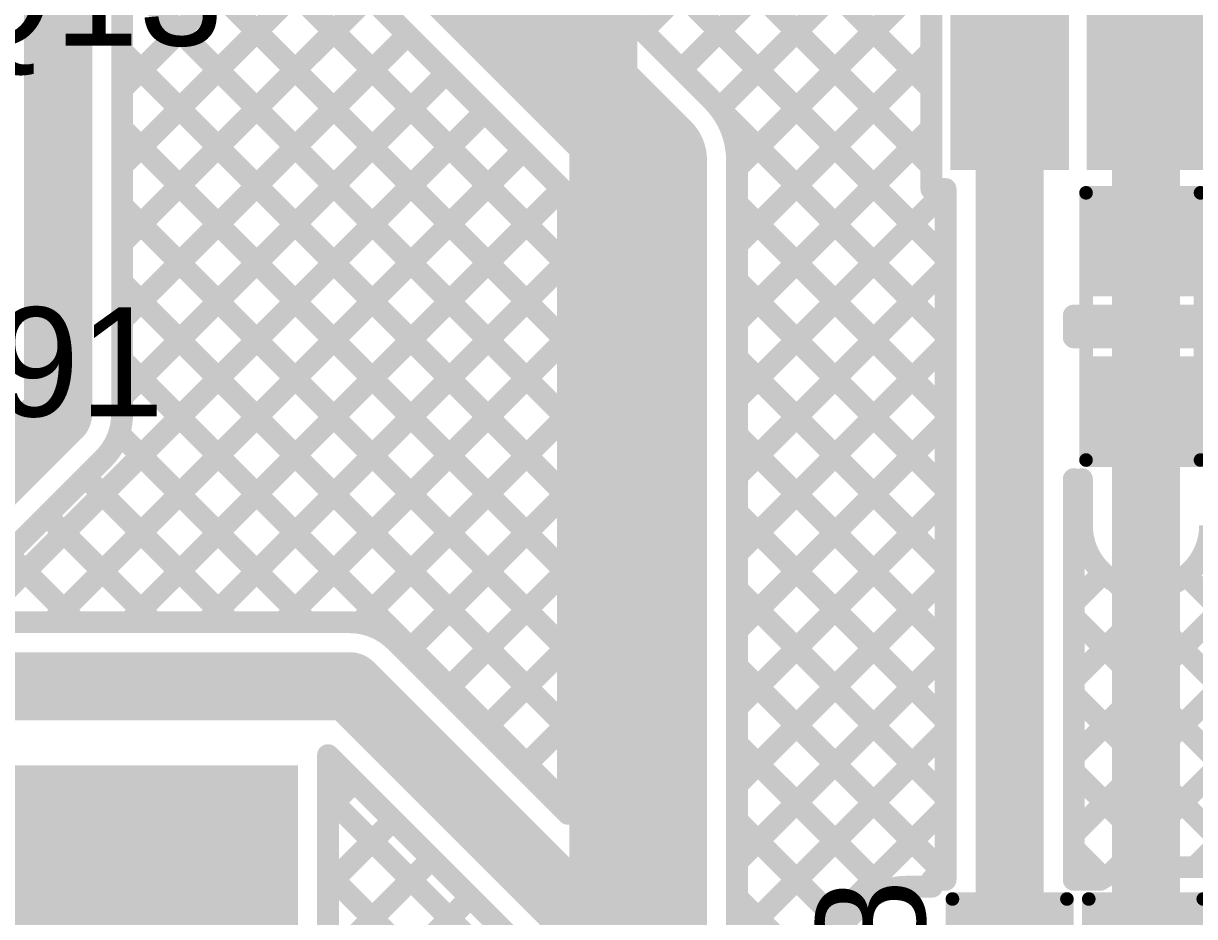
# Model space of a CAD drawing. Header units: millimetres. Extents: x 0 to 214, y 0 to 214.
# Drawn here: x 5.5903 to 6.0198, y 1.0065 to 1.3341 of the extents above; entities that cross this region are included whole.
import ezdxf

# ---------------------------------------------------------------- set-up
doc = ezdxf.new("R2010")
doc.units = ezdxf.units.MM
doc.header["$MEASUREMENT"] = 0
for name, color, linetype in [('BottomLayer', 5, 'Continuous'), ('BottomSolder', 6, 'Continuous'), ('TopLayer', 1, 'Continuous'), ('TopOverlay', 2, 'Continuous'), ('TopPaste', 8, 'Continuous'), ('TopSolder', 216, 'Continuous'), ('ViaHoleLayer', 16, 'Continuous')]:
    doc.layers.add(name, color=color, linetype=linetype)
doc.styles.add('Arial', font='', dxfattribs={"height": 0.2})
doc.styles.get('Arial').set_extended_font_data('Arial')

# ---------------------------------------------------------------- blocks, each defined once
blk = doc.blocks.new('PS2801C_1_F3_A_24')
at = {"layer": 'TopLayer'}
for points in [[(-0.14961, 0.04272), (-0.09843, 0.04272), (-0.09843, 0.00728), (-0.14961, 0.00728)], [(0.09843, 0.04272), (0.14961, 0.04272), (0.14961, 0.00728), (0.09843, 0.00728)], [(-0.14961, -0.00728), (-0.09843, -0.00728), (-0.09843, -0.04272), (-0.14961, -0.04272)], [(0.09843, -0.00728), (0.14961, -0.00728), (0.14961, -0.04272), (0.09843, -0.04272)]]:
    blk.add_hatch(color=1, dxfattribs=at).paths.add_polyline_path(points)
at = {"layer": 'TopPaste'}
for points in [[(-0.14961, 0.04272), (-0.09843, 0.04272), (-0.09843, 0.00728), (-0.14961, 0.00728)], [(0.09843, 0.04272), (0.14961, 0.04272), (0.14961, 0.00728), (0.09843, 0.00728)], [(-0.14961, -0.00728), (-0.09843, -0.00728), (-0.09843, -0.04272), (-0.14961, -0.04272)], [(0.09843, -0.00728), (0.14961, -0.00728), (0.14961, -0.04272), (0.09843, -0.04272)]]:
    blk.add_hatch(color=8, dxfattribs=at).paths.add_polyline_path(points)
at = {"layer": 'TopSolder'}
for points in [[(-0.15361, 0.04672), (-0.09443, 0.04672), (-0.09443, 0.00328), (-0.15361, 0.00328)], [(0.09443, 0.04672), (0.15361, 0.04672), (0.15361, 0.00328), (0.09443, 0.00328)], [(-0.15361, -0.00328), (-0.09443, -0.00328), (-0.09443, -0.04672), (-0.15361, -0.04672)], [(0.09443, -0.00328), (0.15361, -0.00328), (0.15361, -0.04672), (0.09443, -0.04672)]]:
    blk.add_hatch(color=216, dxfattribs=at).paths.add_polyline_path(points)
at = {"layer": 'TopOverlay'}
for points, const_width in [([(-0.14002, 0.053, 1), (-0.14843, 0.053, 1)], 0.005), ([(-0.07547, 0.057, 1), (-0.07297, 0.057, 1)], 0.0025), ([(0.07753, 0.057, 1), (0.08003, 0.057, 1)], 0.0025), ([(-0.14968, 0.053, 1), (-0.14718, 0.053, 1)], 0.0025), ([(-0.14127, 0.053, 1), (-0.13877, 0.053, 1)], 0.0025), ([(-0.07547, -0.057, 1), (-0.07297, -0.057, 1)], 0.0025), ([(0.07753, -0.057, 1), (0.08003, -0.057, 1)], 0.0025)]:
    blk.add_lwpolyline(points, format="xyb", close=True, dxfattribs=dict(at, const_width=const_width))
at = {"layer": 'TopOverlay', "const_width": 0.005}
for points in [[(0.07878, 0.057), (-0.07422, 0.057)], [(0.07878, -0.057), (-0.07422, -0.057)]]:
    blk.add_lwpolyline(points, dxfattribs=at)
blk = doc.blocks.new('RES_0603_153')
at = {"layer": 'TopLayer'}
for points in [[(-0.015, 0.0175), (-0.015, -0.0175), (-0.045, -0.0175), (-0.045, 0.0175)], [(0.045, 0.0175), (0.045, -0.0175), (0.015, -0.0175), (0.015, 0.0175)]]:
    blk.add_hatch(color=1, dxfattribs=at).paths.add_polyline_path(points)
at = {"layer": 'TopPaste'}
for points in [[(-0.015, 0.0175), (-0.015, -0.0175), (-0.045, -0.0175), (-0.045, 0.0175)], [(0.045, 0.0175), (0.045, -0.0175), (0.015, -0.0175), (0.015, 0.0175)]]:
    blk.add_hatch(color=8, dxfattribs=at).paths.add_polyline_path(points)
at = {"layer": 'TopSolder'}
for points in [[(-0.011, 0.0215), (-0.011, -0.0215), (-0.049, -0.0215), (-0.049, 0.0215)], [(0.049, 0.0215), (0.049, -0.0215), (0.011, -0.0215), (0.011, 0.0215)]]:
    blk.add_hatch(color=216, dxfattribs=at).paths.add_polyline_path(points)
at = {"layer": 'TopOverlay', "const_width": 0.005}
for points in [[(-0.049, 0.021), (-0.049, -0.021)], [(-0.049, 0.021), (0.049, 0.021)], [(0.049, 0.021), (0.049, -0.021)], [(-0.049, -0.021), (0.049, -0.021)]]:
    blk.add_lwpolyline(points, dxfattribs=at)
at = {"layer": 'TopOverlay', "const_width": 0.0025}
for points in [[(-0.05025, 0.021, 1), (-0.04775, 0.021, 1)], [(-0.05025, 0.021, 1), (-0.04775, 0.021, 1)], [(0.04775, 0.021, 1), (0.05025, 0.021, 1)], [(0.04775, 0.021, 1), (0.05025, 0.021, 1)], [(-0.05025, -0.021, 1), (-0.04775, -0.021, 1)], [(-0.05025, -0.021, 1), (-0.04775, -0.021, 1)], [(0.04775, -0.021, 1), (0.05025, -0.021, 1)], [(0.04775, -0.021, 1), (0.05025, -0.021, 1)]]:
    blk.add_lwpolyline(points, format="xyb", close=True, dxfattribs=at)
blk = doc.blocks.new('RES_0603_154')
at = {"layer": 'TopLayer'}
for points in [[(-0.015, 0.0175), (-0.015, -0.0175), (-0.045, -0.0175), (-0.045, 0.0175)], [(0.045, 0.0175), (0.045, -0.0175), (0.015, -0.0175), (0.015, 0.0175)]]:
    blk.add_hatch(color=1, dxfattribs=at).paths.add_polyline_path(points)
at = {"layer": 'TopPaste'}
for points in [[(-0.015, 0.0175), (-0.015, -0.0175), (-0.045, -0.0175), (-0.045, 0.0175)], [(0.045, 0.0175), (0.045, -0.0175), (0.015, -0.0175), (0.015, 0.0175)]]:
    blk.add_hatch(color=8, dxfattribs=at).paths.add_polyline_path(points)
at = {"layer": 'TopSolder'}
for points in [[(-0.011, 0.0215), (-0.011, -0.0215), (-0.049, -0.0215), (-0.049, 0.0215)], [(0.049, 0.0215), (0.049, -0.0215), (0.011, -0.0215), (0.011, 0.0215)]]:
    blk.add_hatch(color=216, dxfattribs=at).paths.add_polyline_path(points)
at = {"layer": 'TopOverlay', "const_width": 0.005}
for points in [[(-0.049, 0.021), (0.049, 0.021)], [(-0.049, 0.021), (-0.049, -0.021)], [(0.049, 0.021), (0.049, -0.021)], [(-0.049, -0.021), (0.049, -0.021)]]:
    blk.add_lwpolyline(points, dxfattribs=at)
at = {"layer": 'TopOverlay', "const_width": 0.0025}
for points in [[(-0.05025, 0.021, 1), (-0.04775, 0.021, 1)], [(-0.05025, 0.021, 1), (-0.04775, 0.021, 1)], [(0.04775, 0.021, 1), (0.05025, 0.021, 1)], [(0.04775, 0.021, 1), (0.05025, 0.021, 1)], [(-0.05025, -0.021, 1), (-0.04775, -0.021, 1)], [(-0.05025, -0.021, 1), (-0.04775, -0.021, 1)], [(0.04775, -0.021, 1), (0.05025, -0.021, 1)], [(0.04775, -0.021, 1), (0.05025, -0.021, 1)]]:
    blk.add_lwpolyline(points, format="xyb", close=True, dxfattribs=at)
blk = doc.blocks.new('RES_0603_220')
at = {"layer": 'TopLayer'}
for points in [[(-0.015, 0.0175), (-0.015, -0.0175), (-0.045, -0.0175), (-0.045, 0.0175)], [(0.045, 0.0175), (0.045, -0.0175), (0.015, -0.0175), (0.015, 0.0175)]]:
    blk.add_hatch(color=1, dxfattribs=at).paths.add_polyline_path(points)
at = {"layer": 'TopPaste'}
for points in [[(-0.015, 0.0175), (-0.015, -0.0175), (-0.045, -0.0175), (-0.045, 0.0175)], [(0.045, 0.0175), (0.045, -0.0175), (0.015, -0.0175), (0.015, 0.0175)]]:
    blk.add_hatch(color=8, dxfattribs=at).paths.add_polyline_path(points)
at = {"layer": 'TopSolder'}
for points in [[(-0.011, 0.0215), (-0.011, -0.0215), (-0.049, -0.0215), (-0.049, 0.0215)], [(0.049, 0.0215), (0.049, -0.0215), (0.011, -0.0215), (0.011, 0.0215)]]:
    blk.add_hatch(color=216, dxfattribs=at).paths.add_polyline_path(points)
at = {"layer": 'TopOverlay', "const_width": 0.005}
for points in [[(0.049, 0.021), (-0.049, 0.021)], [(-0.049, -0.021), (-0.049, 0.021)], [(0.049, -0.021), (0.049, 0.021)], [(0.049, -0.021), (-0.049, -0.021)]]:
    blk.add_lwpolyline(points, dxfattribs=at)
at = {"layer": 'TopOverlay', "const_width": 0.0025}
for points in [[(-0.05025, 0.021, 1), (-0.04775, 0.021, 1)], [(-0.05025, 0.021, 1), (-0.04775, 0.021, 1)], [(0.04775, 0.021, 1), (0.05025, 0.021, 1)], [(0.04775, 0.021, 1), (0.05025, 0.021, 1)], [(-0.05025, -0.021, 1), (-0.04775, -0.021, 1)], [(-0.05025, -0.021, 1), (-0.04775, -0.021, 1)], [(0.04775, -0.021, 1), (0.05025, -0.021, 1)], [(0.04775, -0.021, 1), (0.05025, -0.021, 1)]]:
    blk.add_lwpolyline(points, format="xyb", close=True, dxfattribs=at)

msp = doc.modelspace()

# ---------------------------------------------------------------- hatches: boundary and pattern name
at = {"layer": 'BottomLayer'}
h = msp.add_hatch(color=5, dxfattribs=at)
edge = h.paths.add_edge_path()
edge.add_arc((6.002, 1.15), 0.01181, 0, 360)
at = {"layer": 'BottomSolder'}
h = msp.add_hatch(color=6, dxfattribs=at)
edge = h.paths.add_edge_path()
edge.add_arc((6.002, 1.15), 0.00991, 0, 360)
at = {"layer": 'TopLayer'}
h = msp.add_hatch(color=1, dxfattribs=at)
edge = h.paths.add_edge_path()
edge.add_arc((6.002, 1.15), 0.01181, 0, 360)
msp.add_hatch(color=1, dxfattribs=at).paths.add_polyline_path([(4.93, 0.948), (5.691, 0.948), (5.691, 1.062), (4.93, 1.062)])
at = {"layer": 'TopSolder'}
h = msp.add_hatch(color=216, dxfattribs=at)
edge = h.paths.add_edge_path()
edge.add_arc((6.002, 1.15), 0.00991, 0, 360)
at = {"layer": 'ViaHoleLayer'}
h = msp.add_hatch(color=16, dxfattribs=at)
edge = h.paths.add_edge_path()
edge.add_arc((6.002, 1.15), 0.00591, 0, 360)

# ---------------------------------------------------------------- linework, layer by layer
at = {"layer": 'BottomLayer', "const_width": 0.025}
for points in [[(5.803, 0.915), (5.803, 2.628)], [(6.002, 1.15), (6.002, 1.84)], [(5.952, 0.823), (5.952, 1.505)], [(6.002, 0.551), (6.002, 1.15)]]:
    msp.add_lwpolyline(points, dxfattribs=at)
at = {"layer": 'BottomLayer', "const_width": 0.0125}
msp.add_lwpolyline([(5.99575, 1.15, 1), (6.00825, 1.15, 1)], format="xyb", close=True, dxfattribs=at)
msp.add_lwpolyline([(5.99575, 1.15, 1), (6.00825, 1.15, 1)], format="xyb", close=True, dxfattribs=at)
at = {"layer": 'TopLayer'}
for points, const_width in [([(5.41923, 1.7575), (5.9285, 1.24823)], 0.008), ([(5.44751, 1.7575), (5.92328, 1.28173)], 0.008), ([(5.4758, 1.7575), (5.92328, 1.31002)], 0.008), ([(5.66192, 1.48692), (5.8429, 1.30594)], 0.008), ([(5.52152, 1.4855), (5.79, 1.21702)], 0.008), ([(5.54981, 1.4855), (5.79, 1.24531)], 0.008), ([(5.64, 1.465), (5.821, 1.284)], 0.04), ([(5.61808, 1.44308), (5.79, 1.27116)], 0.008), ([(5.9755, 1.03689), (6.34523, 1.40662)], 0.008), ([(5.9755, 1.06517), (6.31657, 1.40624)], 0.008), ([(6.002, 1.30998), (6.002, 1.398)], 0.025), ([(5.81745, 1.33139), (5.88891, 1.40285)], 0.008), ([(5.83159, 1.31725), (5.90306, 1.38871)], 0.008), ([(5.952, 1.30998), (5.952, 1.373)], 0.025), ([(5.603, 1.191), (5.603, 1.366)], 0.025), ([(5.6265, 1.31014), (5.68876, 1.3724)], 0.008), ([(5.84555, 1.30292), (5.9172, 1.37457)], 0.008), ([(5.6265, 1.191), (5.6265, 1.366)], 0.008), ([(5.6265, 1.28186), (5.7029, 1.35826)], 0.008), ([(5.852, 1.28109), (5.9285, 1.35759)], 0.008), ([(5.6265, 1.35224), (5.79, 1.18874)], 0.008), ([(5.92328, 1.27339), (5.92328, 1.34657)], 0.008), ([(5.6265, 1.25358), (5.71704, 1.34412)], 0.008), ([(5.6265, 1.22529), (5.73118, 1.32998)], 0.008), ([(5.6265, 1.32396), (5.79, 1.16046)], 0.008), ([(5.852, 1.2528), (5.92328, 1.32409)], 0.008), ([(5.6265, 1.19701), (5.74533, 1.31583)], 0.008), ([(5.952, 0.994), (5.952, 1.30998)], 0.025), ([(6.002, 1.252), (6.002, 1.30998)], 0.025), ([(5.84566, 1.30279), (5.9285, 1.21995)], 0.008), ([(5.57228, 1.1145), (5.75947, 1.30169)], 0.008), ([(5.821, 0.98), (5.821, 1.284)], 0.04), ([(5.6265, 1.29567), (5.79, 1.13217)], 0.008), ([(5.852, 1.22452), (5.92328, 1.2958)], 0.008), ([(5.98907, 1.02217), (6.26329, 1.2964)], 0.008), ([(5.60056, 1.1145), (5.77361, 1.28755)], 0.008), ([(5.852, 0.98), (5.852, 1.284)], 0.008), ([(5.62885, 1.1145), (5.78775, 1.27341)], 0.008), ([(5.852, 1.19623), (5.9285, 1.27273)], 0.008), ([(5.92328, 1.27339), (5.9285, 1.27339)], 0.008), ([(5.9285, 1.02), (5.9285, 1.27339)], 0.008), ([(5.79, 1.04423), (5.79, 1.27116)], 0.008), ([(5.852, 1.26816), (5.9285, 1.19166)], 0.008), ([(5.6265, 1.26739), (5.79, 1.10389)], 0.008), ([(6.01985, 1.02467), (6.2606, 1.26542)], 0.008), ([(5.65713, 1.1145), (5.79, 1.24737)], 0.008), ([(5.852, 1.16795), (5.9285, 1.24445)], 0.008), ([(5.6265, 1.2391), (5.79, 1.0756)], 0.008), ([(5.852, 1.23988), (5.9285, 1.16338)], 0.008), ([(5.9755, 1.227), (6.0295, 1.227)], 0.008), ([(5.9755, 1.219), (5.9755, 1.227)], 0.008), ([(5.97801, 1.227), (5.98601, 1.219)], 0.008), ([(5.9879, 1.219), (5.9959, 1.227)], 0.008), ([(6.0063, 1.227), (6.0143, 1.219)], 0.008), ([(6.01619, 1.219), (6.02419, 1.227)], 0.008), ([(5.68541, 1.1145), (5.79, 1.21909)], 0.008), ([(5.852, 1.13966), (5.9285, 1.21616)], 0.008), ([(5.9755, 1.219), (6.0295, 1.219)], 0.008), ([(5.852, 1.21159), (5.9285, 1.13509)], 0.008), ([(5.6265, 1.21082), (5.79, 1.04732)], 0.008), ([(5.572, 1.16), (5.603, 1.191)], 0.025), ([(6.001, 1.193), (6.002, 1.192)], 0.025), ([(6.002, 1.15), (6.002, 1.192)], 0.025), ([(5.71344, 1.11425), (5.79, 1.1908)], 0.008), ([(5.852, 1.11138), (5.9285, 1.18788)], 0.008), ([(5.62534, 1.1837), (5.69453, 1.1145)], 0.008), ([(5.852, 1.18331), (5.9285, 1.10681)], 0.008), ([(5.58863, 1.1434), (5.6196, 1.17437)], 0.008), ([(5.61299, 1.16776), (5.66625, 1.1145)], 0.008), ([(5.9755, 1.02), (5.9755, 1.167)], 0.008), ([(5.9785, 1.15), (5.9785, 1.167)], 0.008), ([(5.73086, 1.10338), (5.79, 1.16252)], 0.008), ([(5.852, 1.0831), (5.9285, 1.1596)], 0.008), ([(5.59885, 1.15362), (5.63797, 1.1145)], 0.008), ([(5.852, 1.15502), (5.9285, 1.07852)], 0.008), ([(5.9755, 1.15003), (5.9785, 1.15303)], 0.008), ([(5.9755, 1.14466), (5.98132, 1.13885)], 0.008), ([(5.58425, 1.13994), (5.60969, 1.1145)], 0.008), ([(5.745, 1.08923), (5.79, 1.13423)], 0.008), ([(5.852, 1.05481), (5.9285, 1.13131)], 0.008), ([(5.9755, 1.12174), (5.98628, 1.13253)], 0.008), ([(6.01674, 1.1317), (6.12378, 1.02467)], 0.008), ([(5.852, 1.12674), (5.9285, 1.05024)], 0.008), ([(5.9755, 1.09346), (6.00991, 1.12787)], 0.008), ([(5.99085, 1.12932), (6.09549, 1.02467)], 0.008), ([(5.373, 1.1145), (5.71, 1.1145)], 0.008), ([(5.9755, 1.11638), (6.06721, 1.02467)], 0.008), ([(5.72663, 1.1076), (5.79, 1.04423)], 0.008), ([(5.75914, 1.07509), (5.79, 1.10595)], 0.008), ([(5.852, 1.02653), (5.9285, 1.10303)], 0.008), ([(5.347, 1.091), (5.71, 1.091)], 0.025), ([(5.71, 1.091), (5.821, 0.98)], 0.025), ([(5.852, 1.09846), (5.9285, 1.02196)], 0.008), ([(5.9755, 1.08809), (6.03893, 1.02467)], 0.008), ([(5.77328, 1.06095), (5.79, 1.07766)], 0.008), ([(5.852, 0.99824), (5.9285, 1.07474)], 0.008), ([(5.852, 1.07017), (5.90606, 1.01612)], 0.008), ([(5.702, 1.06577), (5.79, 0.97777)], 0.008), ([(5.702, 0.9804), (5.702, 1.06577)], 0.008), ([(5.9755, 1.05981), (6.01064, 1.02467)], 0.008), ([(5.702, 1.04623), (5.71177, 1.056)], 0.008), ([(5.702, 1.05047), (5.79, 0.96247)], 0.008), ([(5.78743, 1.04681), (5.79, 1.04938)], 0.008), ([(5.852, 0.96996), (5.9285, 1.04646)], 0.008), ([(5.702, 1.01795), (5.72591, 1.04186)], 0.008), ([(5.852, 1.04189), (5.89033, 1.00356)], 0.008), ([(5.9755, 1.03152), (5.9863, 1.02073)], 0.008), ([(5.702, 0.98966), (5.74005, 1.02772)], 0.008), ([(6.00653, 1.02467), (6.25994, 1.02467)], 0.008), ([(5.702, 1.02219), (5.79, 0.93419)], 0.008), ([(5.9235, 1.02), (5.9285, 1.02)], 0.008), ([(5.9755, 1.02), (5.9805, 1.02)], 0.008), ([(5.9755, 1.02), (5.9805, 1.02)], 0.008), ([(5.9805, 1.02), (5.98512, 1.02)], 0.008), ([(5.914, 1.0175), (5.9235, 1.0175)], 0.008), ([(5.572, 1.003), (5.6145, 0.9605)], 0.025), ([(5.71193, 0.97131), (5.75419, 1.01357)], 0.008), ([(5.852, 1.0136), (5.87618, 0.98942)], 0.008), ([(5.8664, 0.97963), (5.89737, 1.0106)], 0.008), ([(6.002, 0.994), (6.00233, 0.99367)], 0.04), ([(6.00233, 0.99367), (6.33, 0.99367)], 0.04)]:
    msp.add_lwpolyline(points, dxfattribs=dict(at, const_width=const_width))
for points, const_width in [([(5.72918, 1.32998, 1), (5.73318, 1.32998, 1)], 0.004), ([(5.81545, 1.33139, 1), (5.81945, 1.33139, 1)], 0.004), ([(5.6245, 1.32396, 1), (5.6285, 1.32396, 1)], 0.004), ([(5.92128, 1.32409, 1), (5.92528, 1.32409, 1)], 0.004), ([(5.74333, 1.31583, 1), (5.74733, 1.31583, 1)], 0.004), ([(5.82959, 1.31725, 1), (5.83359, 1.31725, 1)], 0.004), ([(5.94575, 1.30998, 1), (5.95825, 1.30998, 1)], 0.0125), ([(5.94575, 1.30998, 1), (5.95825, 1.30998, 1)], 0.0125), ([(5.99575, 1.30998, 1), (6.00825, 1.30998, 1)], 0.0125), ([(5.99575, 1.30998, 1), (6.00825, 1.30998, 1)], 0.0125), ([(5.6245, 1.31014, 1), (5.6285, 1.31014, 1)], 0.004), ([(5.92128, 1.31002, 1), (5.92528, 1.31002, 1)], 0.004), ([(5.8409, 1.30594, 1), (5.8449, 1.30594, 1)], 0.004), ([(5.8409, 1.30594, 1), (5.8449, 1.30594, 1)], 0.004), ([(5.84092, 1.30592, 1), (5.84492, 1.30592, 1)], 0.004), ([(5.84355, 1.30292, 1), (5.84755, 1.30292, 1)], 0.004), ([(5.84366, 1.30279, 1), (5.84766, 1.30279, 1)], 0.004), ([(5.75747, 1.30169, 1), (5.76147, 1.30169, 1)], 0.004), ([(5.811, 1.284, 1), (5.831, 1.284, 1)], 0.02), ([(5.811, 1.284, 1), (5.831, 1.284, 1)], 0.02), ([(5.6245, 1.29567, 1), (5.6285, 1.29567, 1)], 0.004), ([(5.92128, 1.2958, 1), (5.92528, 1.2958, 1)], 0.004), ([(5.77161, 1.28755, 1), (5.77561, 1.28755, 1)], 0.004), ([(5.6245, 1.28186, 1), (5.6285, 1.28186, 1)], 0.004), ([(5.85, 1.284, 1), (5.854, 1.284, 1)], 0.004), ([(5.85, 1.284, 1), (5.854, 1.284, 1)], 0.004), ([(5.85, 1.284, 1), (5.854, 1.284, 1)], 0.004), ([(5.85, 1.28109, 1), (5.854, 1.28109, 1)], 0.004), ([(5.92128, 1.28173, 1), (5.92528, 1.28173, 1)], 0.004), ([(5.78575, 1.27341, 1), (5.78975, 1.27341, 1)], 0.004), ([(5.92128, 1.27339, 1), (5.92528, 1.27339, 1)], 0.004), ([(5.92128, 1.27339, 1), (5.92528, 1.27339, 1)], 0.004), ([(5.9265, 1.27339, 1), (5.9305, 1.27339, 1)], 0.004), ([(5.9265, 1.27339, 1), (5.9305, 1.27339, 1)], 0.004), ([(5.9265, 1.27273, 1), (5.9305, 1.27273, 1)], 0.004), ([(5.788, 1.27116, 1), (5.792, 1.27116, 1)], 0.004), ([(5.788, 1.27116, 1), (5.792, 1.27116, 1)], 0.004), ([(5.85, 1.26816, 1), (5.854, 1.26816, 1)], 0.004), ([(5.6245, 1.26739, 1), (5.6285, 1.26739, 1)], 0.004), ([(5.99575, 1.252, 1), (6.00825, 1.252, 1)], 0.0125), ([(5.6245, 1.25358, 1), (5.6285, 1.25358, 1)], 0.004), ([(5.85, 1.2528, 1), (5.854, 1.2528, 1)], 0.004), ([(5.788, 1.24737, 1), (5.792, 1.24737, 1)], 0.004), ([(5.9265, 1.24823, 1), (5.9305, 1.24823, 1)], 0.004), ([(5.788, 1.24531, 1), (5.792, 1.24531, 1)], 0.004), ([(5.9265, 1.24445, 1), (5.9305, 1.24445, 1)], 0.004), ([(5.6245, 1.2391, 1), (5.6285, 1.2391, 1)], 0.004), ([(5.85, 1.23988, 1), (5.854, 1.23988, 1)], 0.004), ([(5.6245, 1.22529, 1), (5.6285, 1.22529, 1)], 0.004), ([(5.85, 1.22452, 1), (5.854, 1.22452, 1)], 0.004), ([(5.9735, 1.227, 1), (5.9775, 1.227, 1)], 0.004), ([(5.9735, 1.227, 1), (5.9775, 1.227, 1)], 0.004), ([(5.97601, 1.227, 1), (5.98001, 1.227, 1)], 0.004), ([(5.9939, 1.227, 1), (5.9979, 1.227, 1)], 0.004), ([(6.0043, 1.227, 1), (6.0083, 1.227, 1)], 0.004), ([(5.788, 1.21909, 1), (5.792, 1.21909, 1)], 0.004), ([(5.788, 1.21702, 1), (5.792, 1.21702, 1)], 0.004), ([(5.9265, 1.21995, 1), (5.9305, 1.21995, 1)], 0.004), ([(5.9265, 1.21616, 1), (5.9305, 1.21616, 1)], 0.004), ([(5.9735, 1.219, 1), (5.9775, 1.219, 1)], 0.004), ([(5.9735, 1.219, 1), (5.9775, 1.219, 1)], 0.004), ([(5.98401, 1.219, 1), (5.98801, 1.219, 1)], 0.004), ([(5.9859, 1.219, 1), (5.9899, 1.219, 1)], 0.004), ([(6.0123, 1.219, 1), (6.0163, 1.219, 1)], 0.004), ([(6.01419, 1.219, 1), (6.01819, 1.219, 1)], 0.004), ([(5.85, 1.21159, 1), (5.854, 1.21159, 1)], 0.004), ([(5.6245, 1.21082, 1), (5.6285, 1.21082, 1)], 0.004), ([(5.59675, 1.191, 1), (5.60925, 1.191, 1)], 0.0125), ([(5.59675, 1.191, 1), (5.60925, 1.191, 1)], 0.0125), ([(5.99475, 1.193, 1), (6.00725, 1.193, 1)], 0.0125), ([(5.99575, 1.192, 1), (6.00825, 1.192, 1)], 0.0125), ([(5.99575, 1.192, 1), (6.00825, 1.192, 1)], 0.0125), ([(5.6245, 1.19701, 1), (5.6285, 1.19701, 1)], 0.004), ([(5.85, 1.19623, 1), (5.854, 1.19623, 1)], 0.004), ([(5.6245, 1.191, 1), (5.6285, 1.191, 1)], 0.004), ([(5.6245, 1.191, 1), (5.6285, 1.191, 1)], 0.004), ([(5.6245, 1.191, 1), (5.6285, 1.191, 1)], 0.004), ([(5.788, 1.1908, 1), (5.792, 1.1908, 1)], 0.004), ([(5.9265, 1.19166, 1), (5.9305, 1.19166, 1)], 0.004), ([(5.788, 1.18874, 1), (5.792, 1.18874, 1)], 0.004), ([(5.9265, 1.18788, 1), (5.9305, 1.18788, 1)], 0.004), ([(5.62334, 1.1837, 1), (5.62734, 1.1837, 1)], 0.004), ([(5.85, 1.18331, 1), (5.854, 1.18331, 1)], 0.004), ([(5.6176, 1.17437, 1), (5.6216, 1.17437, 1)], 0.004), ([(5.6176, 1.17437, 1), (5.6216, 1.17437, 1)], 0.004), ([(5.61762, 1.17438, 1), (5.62162, 1.17438, 1)], 0.004), ([(5.61099, 1.16776, 1), (5.61499, 1.16776, 1)], 0.004), ([(5.85, 1.16795, 1), (5.854, 1.16795, 1)], 0.004), ([(5.9735, 1.167, 1), (5.9775, 1.167, 1)], 0.004), ([(5.9765, 1.167, 1), (5.9805, 1.167, 1)], 0.004), ([(5.788, 1.16252, 1), (5.792, 1.16252, 1)], 0.004), ([(5.788, 1.16046, 1), (5.792, 1.16046, 1)], 0.004), ([(5.9265, 1.16338, 1), (5.9305, 1.16338, 1)], 0.004), ([(5.9265, 1.1596, 1), (5.9305, 1.1596, 1)], 0.004), ([(5.99575, 1.15, 1), (6.00825, 1.15, 1)], 0.0125), ([(5.59685, 1.15362, 1), (5.60085, 1.15362, 1)], 0.004), ([(5.85, 1.15502, 1), (5.854, 1.15502, 1)], 0.004), ([(5.9765, 1.15303, 1), (5.9805, 1.15303, 1)], 0.004), ([(5.9735, 1.15003, 1), (5.9775, 1.15003, 1)], 0.004), ([(5.9765, 1.15, 1), (5.9805, 1.15, 1)], 0.004), ([(5.9765, 1.15, 1), (5.9805, 1.15, 1)], 0.004), ([(5.58662, 1.14338, 1), (5.59062, 1.14338, 1)], 0.004), ([(5.58663, 1.1434, 1), (5.59063, 1.1434, 1)], 0.004), ([(5.58663, 1.1434, 1), (5.59063, 1.1434, 1)], 0.004), ([(5.9735, 1.14466, 1), (5.9775, 1.14466, 1)], 0.004), ([(5.85, 1.13966, 1), (5.854, 1.13966, 1)], 0.004), ([(5.97932, 1.13885, 1), (5.98332, 1.13885, 1)], 0.004), ([(5.9265, 1.13509, 1), (5.9305, 1.13509, 1)], 0.004), ([(5.788, 1.13423, 1), (5.792, 1.13423, 1)], 0.004), ([(5.788, 1.13217, 1), (5.792, 1.13217, 1)], 0.004), ([(5.9265, 1.13131, 1), (5.9305, 1.13131, 1)], 0.004), ([(5.98428, 1.13253, 1), (5.98828, 1.13253, 1)], 0.004), ([(6.01474, 1.1317, 1), (6.01874, 1.1317, 1)], 0.004), ([(5.85, 1.12674, 1), (5.854, 1.12674, 1)], 0.004), ([(5.98885, 1.12932, 1), (5.99285, 1.12932, 1)], 0.004), ([(6.00791, 1.12787, 1), (6.01191, 1.12787, 1)], 0.004), ([(5.9735, 1.12174, 1), (5.9775, 1.12174, 1)], 0.004), ([(5.59856, 1.1145, 1), (5.60256, 1.1145, 1)], 0.004), ([(5.60769, 1.1145, 1), (5.61169, 1.1145, 1)], 0.004), ([(5.62685, 1.1145, 1), (5.63085, 1.1145, 1)], 0.004), ([(5.63597, 1.1145, 1), (5.63997, 1.1145, 1)], 0.004), ([(5.65513, 1.1145, 1), (5.65913, 1.1145, 1)], 0.004), ([(5.66425, 1.1145, 1), (5.66825, 1.1145, 1)], 0.004), ([(5.68341, 1.1145, 1), (5.68741, 1.1145, 1)], 0.004), ([(5.69253, 1.1145, 1), (5.69653, 1.1145, 1)], 0.004), ([(5.708, 1.1145, 1), (5.712, 1.1145, 1)], 0.004), ([(5.708, 1.1145, 1), (5.712, 1.1145, 1)], 0.004), ([(5.708, 1.1145, 1), (5.712, 1.1145, 1)], 0.004), ([(5.71144, 1.11425, 1), (5.71544, 1.11425, 1)], 0.004), ([(5.9735, 1.11638, 1), (5.9775, 1.11638, 1)], 0.004), ([(5.85, 1.11138, 1), (5.854, 1.11138, 1)], 0.004), ([(5.72462, 1.10762, 1), (5.72862, 1.10762, 1)], 0.004), ([(5.72463, 1.1076, 1), (5.72863, 1.1076, 1)], 0.004), ([(5.72463, 1.1076, 1), (5.72863, 1.1076, 1)], 0.004), ([(5.788, 1.10595, 1), (5.792, 1.10595, 1)], 0.004), ([(5.9265, 1.10681, 1), (5.9305, 1.10681, 1)], 0.004), ([(5.72886, 1.10338, 1), (5.73286, 1.10338, 1)], 0.004), ([(5.788, 1.10389, 1), (5.792, 1.10389, 1)], 0.004), ([(5.9265, 1.10303, 1), (5.9305, 1.10303, 1)], 0.004), ([(5.70375, 1.091, 1), (5.71625, 1.091, 1)], 0.0125), ([(5.70375, 1.091, 1), (5.71625, 1.091, 1)], 0.0125), ([(5.85, 1.09846, 1), (5.854, 1.09846, 1)], 0.004), ([(5.9735, 1.09346, 1), (5.9775, 1.09346, 1)], 0.004), ([(5.743, 1.08923, 1), (5.747, 1.08923, 1)], 0.004), ([(5.9735, 1.08809, 1), (5.9775, 1.08809, 1)], 0.004), ([(5.85, 1.0831, 1), (5.854, 1.0831, 1)], 0.004), ([(5.9265, 1.07852, 1), (5.9305, 1.07852, 1)], 0.004), ([(5.75714, 1.07509, 1), (5.76114, 1.07509, 1)], 0.004), ([(5.788, 1.07766, 1), (5.792, 1.07766, 1)], 0.004), ([(5.788, 1.0756, 1), (5.792, 1.0756, 1)], 0.004), ([(5.9265, 1.07474, 1), (5.9305, 1.07474, 1)], 0.004), ([(5.85, 1.07017, 1), (5.854, 1.07017, 1)], 0.004), ([(5.7, 1.06577, 1), (5.704, 1.06577, 1)], 0.004), ([(5.7, 1.06577, 1), (5.704, 1.06577, 1)], 0.004), ([(5.9735, 1.06517, 1), (5.9775, 1.06517, 1)], 0.004), ([(5.77128, 1.06095, 1), (5.77528, 1.06095, 1)], 0.004), ([(5.9735, 1.05981, 1), (5.9775, 1.05981, 1)], 0.004), ([(5.70977, 1.056, 1), (5.71377, 1.056, 1)], 0.004), ([(5.85, 1.05481, 1), (5.854, 1.05481, 1)], 0.004), ([(5.7, 1.05047, 1), (5.704, 1.05047, 1)], 0.004), ([(5.788, 1.04938, 1), (5.792, 1.04938, 1)], 0.004), ([(5.9265, 1.05024, 1), (5.9305, 1.05024, 1)], 0.004), ([(5.7, 1.04623, 1), (5.704, 1.04623, 1)], 0.004), ([(5.78543, 1.04681, 1), (5.78943, 1.04681, 1)], 0.004), ([(5.788, 1.04732, 1), (5.792, 1.04732, 1)], 0.004), ([(5.788, 1.04423, 1), (5.792, 1.04423, 1)], 0.004), ([(5.788, 1.04423, 1), (5.792, 1.04423, 1)], 0.004), ([(5.9265, 1.04646, 1), (5.9305, 1.04646, 1)], 0.004), ([(5.72391, 1.04186, 1), (5.72791, 1.04186, 1)], 0.004), ([(5.85, 1.04189, 1), (5.854, 1.04189, 1)], 0.004), ([(5.9735, 1.03689, 1), (5.9775, 1.03689, 1)], 0.004), ([(5.9735, 1.03152, 1), (5.9775, 1.03152, 1)], 0.004), ([(5.73805, 1.02772, 1), (5.74205, 1.02772, 1)], 0.004), ([(5.85, 1.02653, 1), (5.854, 1.02653, 1)], 0.004), ([(6.00453, 1.02467, 1), (6.00853, 1.02467, 1)], 0.004), ([(6.00453, 1.02467, 1), (6.00853, 1.02467, 1)], 0.004), ([(6.00864, 1.02467, 1), (6.01264, 1.02467, 1)], 0.004), ([(6.01785, 1.02467, 1), (6.02185, 1.02467, 1)], 0.004), ([(5.7, 1.02219, 1), (5.704, 1.02219, 1)], 0.004), ([(5.9215, 1.02, 1), (5.9255, 1.02, 1)], 0.004), ([(5.9265, 1.02196, 1), (5.9305, 1.02196, 1)], 0.004), ([(5.9265, 1.02, 1), (5.9305, 1.02, 1)], 0.004), ([(5.9265, 1.02, 1), (5.9305, 1.02, 1)], 0.004), ([(5.9735, 1.02, 1), (5.9775, 1.02, 1)], 0.004), ([(5.9735, 1.02, 1), (5.9775, 1.02, 1)], 0.004), ([(5.9735, 1.02, 1), (5.9775, 1.02, 1)], 0.004), ([(5.9785, 1.02, 1), (5.9825, 1.02, 1)], 0.004), ([(5.9785, 1.02, 1), (5.9825, 1.02, 1)], 0.004), ([(5.9785, 1.02, 1), (5.9825, 1.02, 1)], 0.004), ([(5.98312, 1.02, 1), (5.98712, 1.02, 1)], 0.004), ([(5.98312, 1.02, 1), (5.98712, 1.02, 1)], 0.004), ([(5.9843, 1.02073, 1), (5.9883, 1.02073, 1)], 0.004), ([(5.98707, 1.02217, 1), (5.99107, 1.02217, 1)], 0.004), ([(5.7, 1.01795, 1), (5.704, 1.01795, 1)], 0.004), ([(5.90406, 1.01612, 1), (5.90806, 1.01612, 1)], 0.004), ([(5.912, 1.0175, 1), (5.916, 1.0175, 1)], 0.004), ([(5.912, 1.0175, 1), (5.916, 1.0175, 1)], 0.004), ([(5.912, 1.0175, 1), (5.916, 1.0175, 1)], 0.004), ([(5.9215, 1.0175, 1), (5.9255, 1.0175, 1)], 0.004), ([(5.75219, 1.01357, 1), (5.75619, 1.01357, 1)], 0.004), ([(5.85, 1.0136, 1), (5.854, 1.0136, 1)], 0.004), ([(5.89537, 1.0106, 1), (5.89937, 1.0106, 1)], 0.004), ([(5.89537, 1.0106, 1), (5.89937, 1.0106, 1)], 0.004), ([(5.89538, 1.01062, 1), (5.89938, 1.01062, 1)], 0.004), ([(5.992, 0.994, 1), (6.012, 0.994, 1)], 0.02), ([(5.99233, 0.99367, 1), (6.01233, 0.99367, 1)], 0.02), ([(5.99233, 0.99367, 1), (6.01233, 0.99367, 1)], 0.02), ([(5.88833, 1.00356, 1), (5.89233, 1.00356, 1)], 0.004)]:
    msp.add_lwpolyline(points, format="xyb", close=True, dxfattribs=dict(at, const_width=const_width))
at = {"layer": 'TopLayer', "const_width": 0.008}
for points in [[(5.8429, 1.30594, -0.199163), (5.852, 1.284)], [(5.84292, 1.30592, -0.198912), (5.852, 1.284)], [(5.6265, 1.191, -0.199188), (5.6196, 1.17437)], [(5.6265, 1.191, -0.198912), (5.61962, 1.17438)], [(6.0255, 1.15, -1), (5.9785, 1.15)], [(5.58863, 1.1434, -0.199188), (5.572, 1.1365)], [(5.58862, 1.14338, -0.198912), (5.572, 1.1365)], [(5.71, 1.1145, -0.198912), (5.72662, 1.10762)], [(5.71, 1.1145, -0.199188), (5.72663, 1.1076)], [(5.98512, 1.02, -0.182662), (6.00653, 1.02467)], [(5.89737, 1.0106, -0.199188), (5.914, 1.0175)], [(5.89738, 1.01062, -0.198912), (5.914, 1.0175)]]:
    msp.add_lwpolyline(points, format="xyb", dxfattribs=at)

# ---------------------------------------------------------------- block references
for name, p, rotation in [('PS2801C_1_F3_A_24', (5.977, 1.434), 270), ('RES_0603_220', (6.001, 1.223), 270), ('RES_0603_153', (5.952, 0.964), 90), ('RES_0603_154', (6.002, 0.964), 90)]:
    msp.add_blockref(name, p, dxfattribs=dict(rotation=rotation))

# ---------------------------------------------------------------- texts
at = {"layer": 'TopOverlay', "style": 'Arial'}
for s, p in [('Q13', (5.55802, 1.32601)), ('R91', (5.53935, 1.19001))]:
    msp.add_text(s, height=0.04, dxfattribs=at).set_placement(p)
msp.add_text('R78', height=0.04, rotation=90, dxfattribs=at).set_placement((5.92099, 0.91768))

doc.saveas('drawing.dxf')
